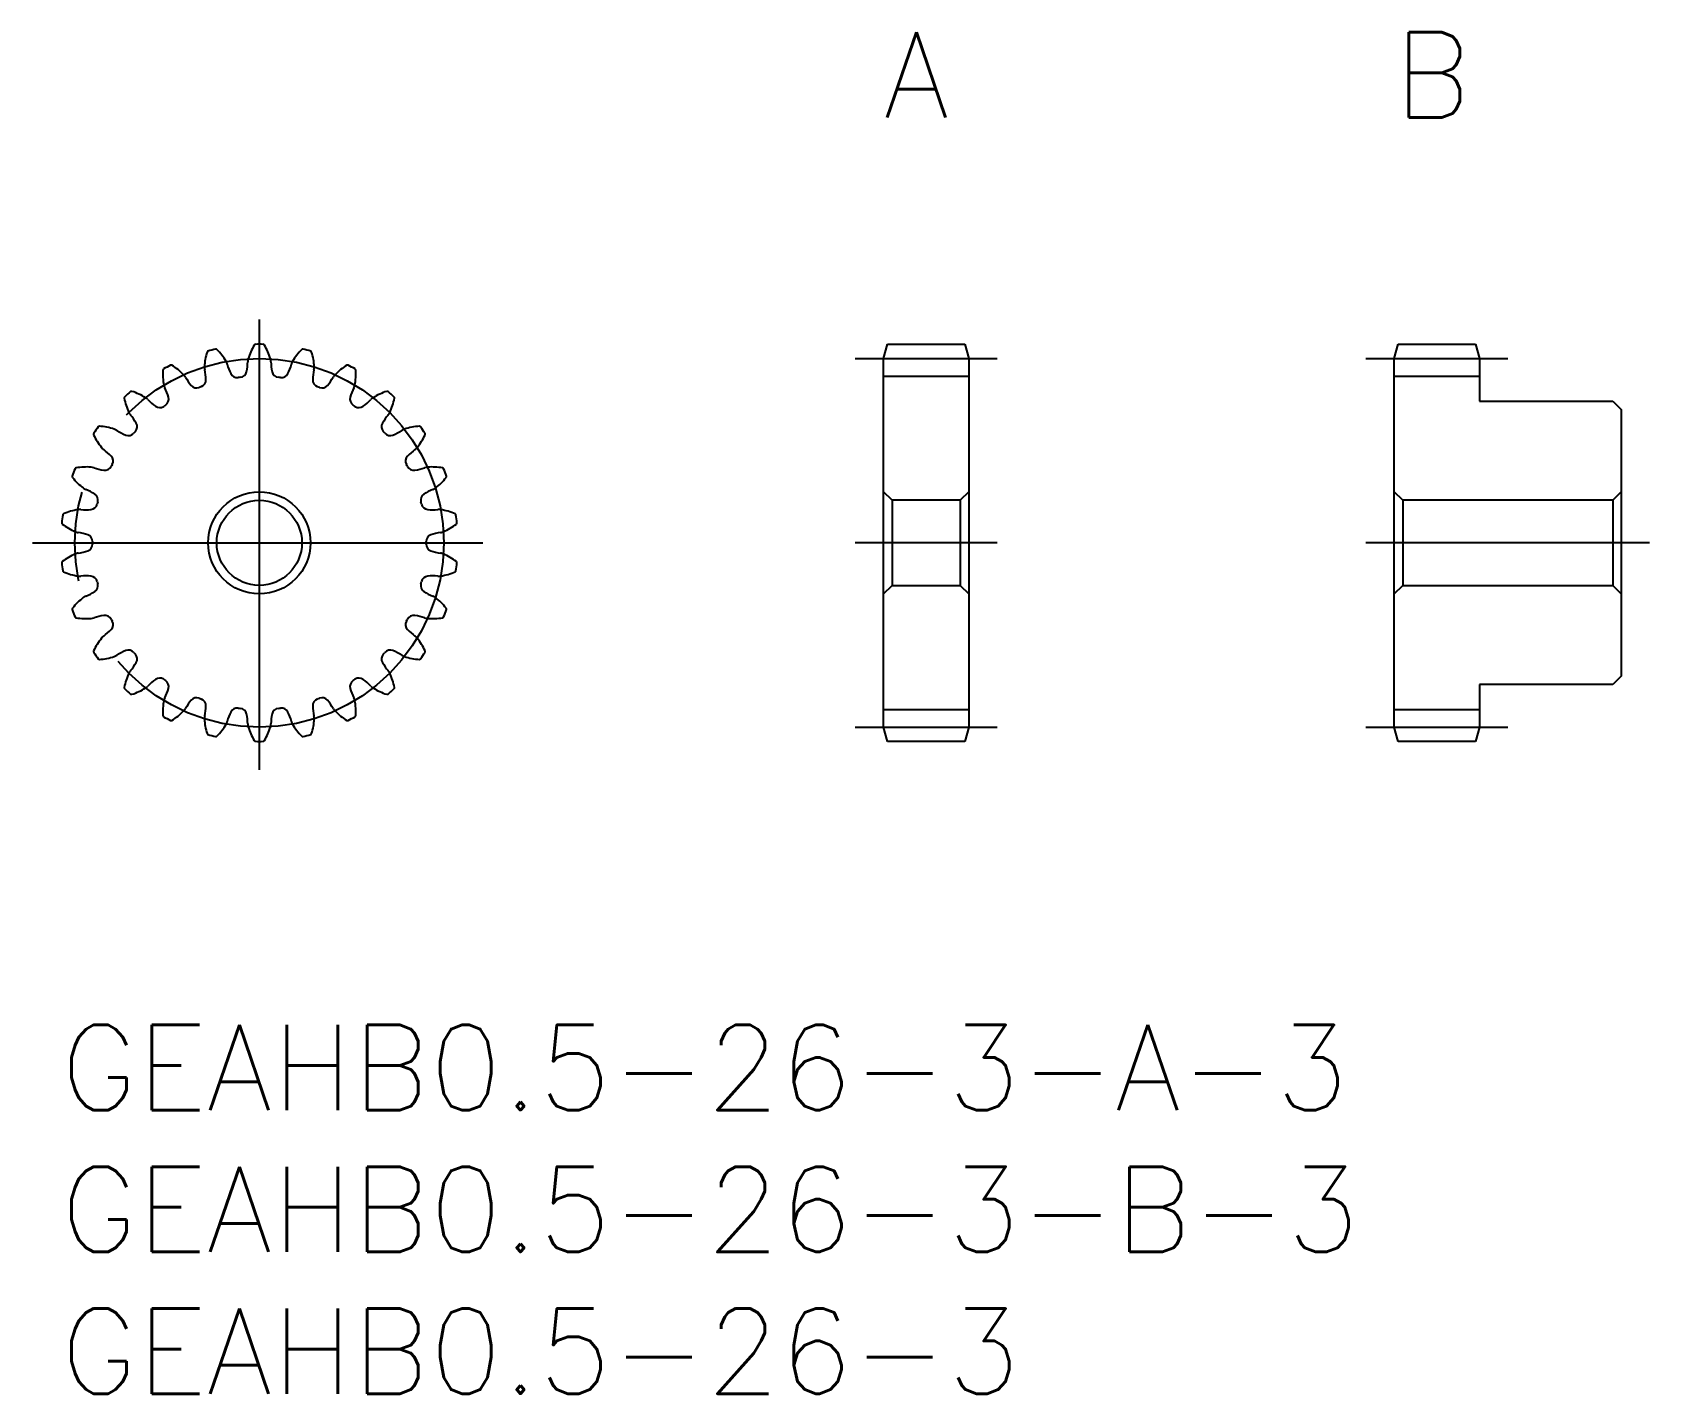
# Model space of a CAD drawing. Extents: x -1 to 56, y -13 to 35.
import ezdxf

# ---------------------------------------------------------------- set-up
doc = ezdxf.new("R2010")
doc.units = 0
doc.header["$LTSCALE"] = 0.5
doc.linetypes.add('CENTER', pattern=[50.8, 31.75, -6.35, 6.35, -6.35])
for name, color, linetype in [('MSM_CENTER', 1, 'CENTER'), ('MSM_CONTINUOUS', 7, 'CONTINUOUS'), ('MSM_PART_NUMBER', 7, 'CONTINUOUS')]:
    doc.layers.add(name, color=color, linetype=linetype)
doc.styles.get("Standard").update_dxf_attribs({"font": 'txt.shx', "height": 1, "bigfont": 'bigfont.shx'})

# ---------------------------------------------------------------- blocks, each defined once
blk = doc.blocks.new('*U2')
at = {"layer": 'MSM_PART_NUMBER'}
blk.add_text('GEAHB0.5-26-3-A-3', height=3, dxfattribs=at).set_placement((0, -3))
blk = doc.blocks.new('*U3')
at = {"layer": 'MSM_PART_NUMBER'}
blk.add_text('GEAHB0.5-26-3-B-3', height=3, dxfattribs=at).set_placement((0, -8))
blk = doc.blocks.new('*U5')
at = {"layer": 'MSM_PART_NUMBER'}
blk.add_text('GEAHB0.5-26-3', height=3, dxfattribs=at).set_placement((0, -13))
blk = doc.blocks.new('*U6')
at = {"layer": 'MSM_PART_NUMBER'}
blk.add_text('A', height=3, dxfattribs=at).set_placement((29, 32))
blk = doc.blocks.new('*U7')
at = {"layer": 'MSM_PART_NUMBER'}
blk.add_text('B', height=3, dxfattribs=at).set_placement((47, 32))

msp = doc.modelspace()

# ---------------------------------------------------------------- linework, layer by layer
at = {"layer": 'MSM_CENTER'}
for p, q in [((7, 9), (7, 25)), ((28, 23.5), (33, 23.5)), ((46, 23.5), (51, 23.5)), ((-1, 17), (15, 17)), ((33, 17), (28, 17)), ((56, 17), (46, 17)), ((28, 10.5), (33, 10.5)), ((46, 10.5), (51, 10.5))]:
    msp.add_line(p, q, dxfattribs=at)
msp.add_circle((7, 17), 6.5, dxfattribs=at)
at = {"layer": 'MSM_CONTINUOUS'}
for p, q in [((29, 23.5), (29.134, 24)), ((29.134, 24), (31.866, 24)), ((31.866, 24), (32, 23.5)), ((47, 23.5), (47.134, 24)), ((47.134, 24), (49.866, 24)), ((49.866, 24), (50, 23.5)), ((29, 10.5), (29, 23.5)), ((32, 23.5), (32, 10.5)), ((47, 10.5), (47, 23.5)), ((50, 23.5), (50, 22)), ((29, 22.875), (32, 22.875)), ((47, 22.875), (50, 22.875)), ((50, 22), (54.7, 22)), ((54.7, 22), (55, 21.7)), ((55, 21.7), (55, 12.3)), ((29.3, 18.5), (29, 18.8)), ((29.3, 18.5), (29.3, 15.5)), ((31.7, 18.5), (29.3, 18.5)), ((32, 18.8), (31.7, 18.5)), ((31.7, 18.5), (31.7, 15.5)), ((47.3, 18.5), (47, 18.8)), ((47.3, 18.5), (47.3, 15.5)), ((54.7, 18.5), (47.3, 18.5)), ((55, 18.8), (54.7, 18.5)), ((54.7, 18.5), (54.7, 15.5)), ((29, 15.2), (29.3, 15.5)), ((29.3, 15.5), (31.7, 15.5)), ((31.7, 15.5), (32, 15.2)), ((47, 15.2), (47.3, 15.5)), ((47.3, 15.5), (54.7, 15.5)), ((54.7, 15.5), (55, 15.2)), ((54.7, 12), (50, 12)), ((50, 12), (50, 10.5)), ((55, 12.3), (54.7, 12)), ((29, 11.125), (32, 11.125)), ((47, 11.125), (50, 11.125)), ((29.134, 10), (29, 10.5)), ((32, 10.5), (31.866, 10)), ((47.134, 10), (47, 10.5)), ((50, 10.5), (49.866, 10)), ((31.866, 10), (29.134, 10)), ((49.866, 10), (47.134, 10))]:
    msp.add_line(p, q, dxfattribs=at)
for radius in [1.8, 1.5]:
    msp.add_circle((7, 17), radius, dxfattribs=at)
for centre, radius, start, end in [((8.685, 22.871), 2.167, 149.4066, 163.4615), ((6.863, 23.949), 0.05, 91.1333, 149.4066), ((7, 17), 7, 88.8667, 91.1333), ((7.137, 23.949), 0.05, 30.5934, 88.8667), ((5.315, 22.871), 2.167, 16.5385, 30.5934), ((7.231, 23.104), 2.167, 163.2528, 177.3077), ((5.204, 23.714), 0.05, 104.9794, 163.2528), ((7, 17), 7, 102.7129, 104.9794), ((5.471, 23.78), 0.05, 44.4395, 102.7129), ((3.959, 22.298), 2.167, 30.3846, 44.4395), ((5.475, 23.186), 0.409, 15.4433, 30.3846), ((4.592, 23.442), 2, 348.2472, 358.313), ((7, 23.372), 0.409, 163.4615, 178.4028), ((7, 23.372), 0.409, 1.5972, 16.5385), ((9.408, 23.442), 2, 181.687, 191.7528), ((8.525, 23.186), 0.409, 149.6154, 164.5567), ((10.041, 22.298), 2.167, 135.5605, 149.6154), ((8.529, 23.78), 0.05, 77.2871, 135.5605), ((7, 17), 7, 75.0206, 77.2871), ((8.796, 23.714), 0.05, 16.7472, 75.0206), ((6.769, 23.104), 2.167, 2.6923, 16.7472), ((5.763, 22.982), 2.167, 177.0989, 191.1538), ((3.649, 23.089), 0.05, 118.8256, 177.0989), ((7, 17), 7, 116.559, 118.8256), ((3.893, 23.217), 0.05, 58.2857, 116.559), ((2.78, 21.416), 2.167, 44.2308, 58.2857), ((4.039, 22.642), 0.409, 29.2895, 44.2308), ((6.139, 23.823), 2, 209.3793, 219.4451), ((5.475, 23.186), 0.409, 177.3077, 192.249), ((3.12, 22.678), 2, 2.0933, 12.1592), ((7.797, 23.831), 2, 195.5331, 205.599), ((6.219, 23.075), 0.25, 205.599, 277.3302), ((7, 17), 5.875, 96.5159, 97.3302), ((6.305, 23.085), 0.25, 276.5159, 348.2472), ((7.695, 23.085), 0.25, 191.7528, 263.4841), ((7, 17), 5.875, 82.6698, 83.4841), ((7.781, 23.075), 0.25, 262.6698, 334.401), ((6.203, 23.831), 2, 334.401, 344.4669), ((10.88, 22.678), 2, 167.8408, 177.9067), ((8.525, 23.186), 0.409, 347.751, 2.6923), ((7.861, 23.823), 2, 320.5549, 330.6207), ((9.961, 22.642), 0.409, 135.7692, 150.7105), ((11.22, 21.416), 2.167, 121.7143, 135.7692), ((10.107, 23.217), 0.05, 63.441, 121.7143), ((7, 17), 7, 61.1744, 63.441), ((8.237, 22.982), 2.167, 348.8462, 2.9011), ((10.351, 23.089), 0.05, 2.9011, 61.1744), ((7, 17), 7, 130.4052, 132.6718), ((2.495, 22.292), 0.05, 72.1318, 130.4052), ((1.846, 20.278), 2.167, 58.0769, 72.1318), ((4.039, 22.642), 0.409, 191.1538, 206.0952), ((1.874, 21.585), 2, 15.9395, 26.0053), ((4.787, 22.711), 0.25, 219.4451, 291.1764), ((7, 17), 5.875, 110.3621, 111.1764), ((4.869, 22.742), 0.25, 290.3621, 2.0933), ((9.131, 22.742), 0.25, 177.9067, 249.6379), ((7, 17), 5.875, 68.8236, 69.6379), ((9.213, 22.711), 0.25, 248.8236, 320.5549), ((12.126, 21.585), 2, 153.9947, 164.0605), ((9.961, 22.642), 0.409, 333.9048, 348.8462), ((12.154, 20.278), 2.167, 107.8682, 121.9231), ((11.505, 22.292), 0.05, 49.5948, 107.8682), ((7, 17), 7, 47.3282, 49.5948), ((2.289, 22.11), 0.05, 132.6718, 190.9451), ((4.367, 22.512), 2.167, 190.9451, 205), ((2.775, 21.769), 0.409, 43.1356, 58.0769), ((4.531, 23.419), 2, 223.2255, 233.2913), ((3.485, 22.016), 0.25, 233.2913, 305.0226), ((7, 17), 5.875, 124.2082, 125.0226), ((3.557, 22.065), 0.25, 304.2082, 15.9395), ((10.443, 22.065), 0.25, 164.0605, 235.7918), ((7, 17), 5.875, 54.9774, 55.7918), ((10.515, 22.016), 0.25, 234.9774, 306.7087), ((9.469, 23.419), 2, 306.7087, 316.7745), ((11.225, 21.769), 0.409, 121.9231, 136.8644), ((9.633, 22.512), 2.167, 335, 349.0549), ((11.711, 22.11), 0.05, 349.0549, 47.3282), ((1.359, 21.06), 0.05, 85.978, 144.2513), ((1.211, 18.949), 2.167, 71.9231, 85.978), ((2.775, 21.769), 0.409, 205, 219.9413), ((0.926, 20.225), 2, 29.7857, 39.8515), ((2.444, 21.094), 0.25, 318.0544, 29.7857), ((11.556, 21.094), 0.25, 150.2143, 221.9456), ((13.074, 20.225), 2, 140.1485, 150.2143), ((11.225, 21.769), 0.409, 320.0587, 335), ((12.789, 18.949), 2.167, 94.022, 108.0769), ((12.641, 21.06), 0.05, 35.7487, 94.022), ((1.203, 20.834), 0.05, 146.5179, 204.7912), ((3.125, 21.722), 2.167, 204.7912, 218.8462), ((7, 17), 7, 144.2513, 146.5179), ((1.756, 20.619), 0.409, 56.9818, 71.9231), ((3.067, 22.641), 2, 237.0716, 247.1374), ((2.387, 21.029), 0.25, 247.1374, 318.8687), ((7, 17), 5.875, 138.0544, 138.8687), ((7, 17), 5.875, 41.1313, 41.9456), ((11.613, 21.029), 0.25, 221.1313, 292.8626), ((10.933, 22.641), 2, 292.8626, 302.9284), ((12.244, 20.619), 0.409, 108.0769, 123.0182), ((10.875, 21.722), 2.167, 321.1538, 335.2088), ((7, 17), 7, 33.4821, 35.7487), ((12.797, 20.834), 0.05, 335.2088, 33.4821), ((1.756, 20.619), 0.409, 218.8461, 233.7875), ((0.33, 18.677), 2, 43.6318, 53.6976), ((1.597, 19.885), 0.25, 331.9005, 43.6318), ((12.403, 19.885), 0.25, 136.3682, 208.0995), ((13.67, 18.677), 2, 126.3024, 136.3682), ((12.244, 20.619), 0.409, 306.2125, 321.1538), ((7, 17), 7, 158.0975, 160.3641), ((0.552, 19.593), 0.05, 99.8241, 158.0975), ((0.913, 17.507), 2.167, 85.7692, 99.8241), ((1.042, 19.259), 0.409, 70.8279, 85.7692), ((1.831, 21.536), 2, 250.9178, 260.9836), ((1.556, 19.808), 0.25, 260.9836, 332.7149), ((7, 17), 5.875, 151.9005, 152.7149), ((7, 17), 5.875, 27.2851, 28.0995), ((12.444, 19.808), 0.25, 207.2852, 279.0164), ((12.169, 21.536), 2, 279.0164, 289.0822), ((12.958, 19.259), 0.409, 94.2308, 109.1721), ((13.087, 17.507), 2.167, 80.1759, 94.2308), ((13.448, 19.593), 0.05, 21.9025, 80.1759), ((7, 17), 7, 19.6359, 21.9025), ((0.454, 19.335), 0.05, 160.3641, 218.6374), ((2.108, 20.657), 2.167, 218.6374, 232.6923), ((1.042, 19.259), 0.409, 232.6923, 247.6336), ((0.123, 17.032), 2, 57.478, 67.5438), ((13.877, 17.032), 2, 112.4562, 122.522), ((12.958, 19.259), 0.409, 292.3664, 307.3077), ((11.892, 20.657), 2.167, 307.3077, 321.3626), ((13.546, 19.335), 0.05, 321.3626, 19.6359), ((1.043, 18.424), 0.25, 274.8297, 346.561), ((1.064, 18.508), 0.25, 345.7467, 57.478), ((7, 17), 5.875, 165.7467, 166.561), ((12.936, 18.508), 0.25, 122.522, 194.2533), ((7, 17), 5.875, 13.439, 14.2533), ((12.957, 18.424), 0.25, 193.439, 265.1703), ((0.085, 17.701), 0.05, 174.2102, 232.4835), ((7, 17), 7, 171.9436, 174.2102), ((0.119, 17.974), 0.05, 113.6703, 171.9436), ((0.968, 16.035), 2.167, 99.6154, 113.6703), ((0.675, 17.768), 0.409, 84.6741, 99.6154), ((0.895, 20.167), 2, 264.7639, 274.8297), ((13.105, 20.167), 2, 265.1703, 275.2361), ((13.325, 17.768), 0.409, 80.3846, 95.3259), ((13.032, 16.035), 2.167, 66.3297, 80.3846), ((13.881, 17.974), 0.05, 8.0564, 66.3297), ((7, 17), 7, 5.7898, 8.0564), ((13.915, 17.701), 0.05, 307.5165, 5.7898), ((1.374, 19.38), 2.167, 232.4835, 246.5385), ((0.675, 17.768), 0.409, 246.5385, 261.4798), ((0.315, 15.386), 2, 71.3241, 81.3899), ((0.875, 17.044), 0.25, 359.5928, 71.3241), ((13.125, 17.044), 0.25, 108.6759, 180.4072), ((13.685, 15.386), 2, 98.6101, 108.6759), ((13.325, 17.768), 0.409, 278.5202, 293.4615), ((12.626, 19.38), 2.167, 293.4615, 307.5165), ((1.374, 14.62), 2.167, 113.4615, 127.5165), ((0.675, 16.232), 0.409, 98.5202, 113.4615), ((0.315, 18.614), 2, 278.6101, 288.6759), ((0.875, 16.956), 0.25, 288.6759, 0.4072), ((7, 17), 5.875, 179.5928, 180.4072), ((7, 17), 5.875, 359.5928, 0.4072), ((13.125, 16.956), 0.25, 179.5929, 251.3241), ((13.685, 18.614), 2, 251.3241, 261.3899), ((13.325, 16.232), 0.409, 66.5385, 81.4798), ((12.626, 14.62), 2.167, 52.4835, 66.5385), ((0.085, 16.299), 0.05, 127.5165, 185.7898), ((7, 17), 7, 185.7898, 188.0564), ((0.119, 16.026), 0.05, 188.0564, 246.3297), ((0.968, 17.965), 2.167, 246.3297, 260.3846), ((13.032, 17.965), 2.167, 279.6154, 293.6703), ((13.881, 16.026), 0.05, 293.6703, 351.9436), ((7, 17), 7, 351.9436, 354.2102), ((13.915, 16.299), 0.05, 354.2102, 52.4835), ((0.675, 16.232), 0.409, 260.3846, 275.3259), ((0.895, 13.833), 2, 85.1703, 95.2361), ((1.043, 15.576), 0.25, 13.439, 85.1703), ((1.064, 15.492), 0.25, 302.522, 14.2533), ((7, 17), 5.875, 193.439, 194.2533), ((12.936, 15.492), 0.25, 165.7467, 237.478), ((7, 17), 5.875, 345.7467, 346.561), ((12.957, 15.576), 0.25, 94.8297, 166.561), ((13.105, 13.833), 2, 84.7639, 94.8297), ((13.325, 16.232), 0.409, 264.6741, 279.6154), ((2.108, 13.343), 2.167, 127.3077, 141.3626), ((1.042, 14.741), 0.409, 112.3664, 127.3077), ((0.123, 16.968), 2, 292.4562, 302.522), ((13.877, 16.968), 2, 237.478, 247.5438), ((12.958, 14.741), 0.409, 52.6923, 67.6336), ((11.892, 13.343), 2.167, 38.6374, 52.6923), ((0.454, 14.665), 0.05, 141.3626, 199.6359), ((7, 17), 7, 199.6359, 201.9025), ((0.552, 14.407), 0.05, 201.9025, 260.1759), ((0.913, 16.493), 2.167, 260.1759, 274.2308), ((1.042, 14.741), 0.409, 274.2308, 289.1721), ((1.831, 12.464), 2, 99.0164, 109.0822), ((1.556, 14.192), 0.25, 27.2851, 99.0164), ((7, 17), 5.875, 207.2851, 208.0995), ((7, 17), 5.875, 331.9005, 332.7149), ((12.444, 14.192), 0.25, 80.9836, 152.7149), ((12.169, 12.464), 2, 70.9178, 80.9836), ((12.958, 14.741), 0.409, 250.8279, 265.7692), ((13.087, 16.493), 2.167, 265.7692, 279.8241), ((13.448, 14.407), 0.05, 279.8241, 338.0975), ((7, 17), 7, 338.0975, 340.3641), ((13.546, 14.665), 0.05, 340.3641, 38.6374), ((1.756, 13.381), 0.409, 126.2125, 141.1538), ((0.33, 15.323), 2, 306.3024, 316.3682), ((1.597, 14.115), 0.25, 316.3682, 28.0995), ((12.403, 14.115), 0.25, 151.9005, 223.6318), ((13.67, 15.323), 2, 223.6318, 233.6976), ((12.244, 13.381), 0.409, 38.8461, 53.7875), ((1.203, 13.166), 0.05, 155.2088, 213.4821), ((3.125, 12.278), 2.167, 141.1538, 155.2088), ((7, 17), 7, 213.4821, 215.7487), ((3.067, 11.359), 2, 112.8626, 122.9284), ((2.387, 12.971), 0.25, 41.1313, 112.8626), ((7, 17), 5.875, 221.1313, 221.9456), ((7, 17), 5.875, 318.0544, 318.8687), ((11.613, 12.971), 0.25, 67.1374, 138.8687), ((10.933, 11.359), 2, 57.0716, 67.1374), ((10.875, 12.278), 2.167, 24.7912, 38.8462), ((7, 17), 7, 324.2513, 326.5179), ((12.797, 13.166), 0.05, 326.5179, 24.7912), ((1.359, 12.94), 0.05, 215.7487, 274.022), ((1.211, 15.051), 2.167, 274.022, 288.0769), ((1.756, 13.381), 0.409, 288.0769, 303.0182), ((0.926, 13.775), 2, 320.1485, 330.2143), ((2.444, 12.906), 0.25, 330.2143, 41.9456), ((11.556, 12.906), 0.25, 138.0544, 209.7857), ((13.074, 13.775), 2, 209.7857, 219.8515), ((12.244, 13.381), 0.409, 236.9818, 251.9231), ((12.789, 15.051), 2.167, 251.9231, 265.978), ((12.641, 12.94), 0.05, 265.978, 324.2513), ((4.367, 11.488), 2.167, 155, 169.0549), ((2.775, 12.231), 0.409, 140.0587, 155), ((4.531, 10.581), 2, 126.7087, 136.7745), ((3.485, 11.984), 0.25, 54.9774, 126.7087), ((7, 17), 5.875, 234.9774, 235.7918), ((3.557, 11.935), 0.25, 344.0605, 55.7918), ((10.443, 11.935), 0.25, 124.2082, 195.9395), ((7, 17), 5.875, 304.2082, 305.0226), ((10.515, 11.984), 0.25, 53.2913, 125.0226), ((9.469, 10.581), 2, 43.2255, 53.2913), ((11.225, 12.231), 0.409, 25, 39.9413), ((9.633, 11.488), 2.167, 10.9451, 25), ((2.289, 11.89), 0.05, 169.0549, 227.3282), ((7, 17), 7, 227.3282, 229.5948), ((2.495, 11.708), 0.05, 229.5948, 287.8682), ((1.846, 13.722), 2.167, 287.8682, 301.9231), ((2.775, 12.231), 0.409, 301.9231, 316.8644), ((5.763, 11.018), 2.167, 168.8462, 182.9011), ((4.039, 11.358), 0.409, 153.9048, 168.8462), ((1.874, 12.415), 2, 333.9947, 344.0605), ((6.139, 10.177), 2, 140.5549, 150.6207), ((4.787, 11.289), 0.25, 68.8236, 140.5549), ((7, 17), 5.875, 248.8236, 249.6379), ((4.869, 11.258), 0.25, 357.9067, 69.6379), ((9.131, 11.258), 0.25, 110.3621, 182.0933), ((7, 17), 5.875, 290.3621, 291.1764), ((9.213, 11.289), 0.25, 39.4451, 111.1764), ((7.861, 10.177), 2, 29.3793, 39.4451), ((12.126, 12.415), 2, 195.9395, 206.0053), ((9.961, 11.358), 0.409, 11.1538, 26.0952), ((8.237, 11.018), 2.167, 357.0989, 11.1538), ((11.225, 12.231), 0.409, 223.1356, 238.0769), ((12.154, 13.722), 2.167, 238.0769, 252.1318), ((11.505, 11.708), 0.05, 252.1318, 310.4052), ((7, 17), 7, 310.4052, 312.6718), ((11.711, 11.89), 0.05, 312.6718, 10.9451), ((3.649, 10.911), 0.05, 182.9011, 241.1744), ((7, 17), 7, 241.1744, 243.441), ((2.78, 12.584), 2.167, 301.7143, 315.7692), ((4.039, 11.358), 0.409, 315.7692, 330.7105), ((5.475, 10.814), 0.409, 167.751, 182.6923), ((3.12, 11.322), 2, 347.8408, 357.9067), ((7.797, 10.169), 2, 154.401, 164.4669), ((6.219, 10.925), 0.25, 82.6698, 154.401), ((7, 17), 5.875, 262.6698, 263.4841), ((6.305, 10.915), 0.25, 11.7528, 83.4841), ((4.592, 10.558), 2, 1.687, 11.7528), ((9.408, 10.558), 2, 168.2472, 178.313), ((7.695, 10.915), 0.25, 96.5159, 168.2472), ((7, 17), 5.875, 276.5159, 277.3302), ((7.781, 10.925), 0.25, 25.599, 97.3302), ((6.203, 10.169), 2, 15.5331, 25.599), ((10.88, 11.322), 2, 182.0933, 192.1592), ((8.525, 10.814), 0.409, 357.3077, 12.249), ((9.961, 11.358), 0.409, 209.2895, 224.2308), ((11.22, 12.584), 2.167, 224.2308, 238.2857), ((7, 17), 7, 296.559, 298.8256), ((10.351, 10.911), 0.05, 298.8256, 357.0989), ((3.893, 10.783), 0.05, 243.441, 301.7143), ((7.231, 10.896), 2.167, 182.6923, 196.7472), ((5.204, 10.286), 0.05, 196.7472, 255.0206), ((3.959, 11.702), 2.167, 315.5605, 329.6154), ((5.475, 10.814), 0.409, 329.6154, 344.5567), ((7, 10.628), 0.409, 181.5972, 196.5385), ((8.685, 11.129), 2.167, 196.5385, 210.5934), ((5.315, 11.129), 2.167, 329.4066, 343.4615), ((7, 10.628), 0.409, 343.4615, 358.4028), ((8.525, 10.814), 0.409, 195.4433, 210.3846), ((10.041, 11.702), 2.167, 210.3846, 224.4395), ((8.796, 10.286), 0.05, 284.9794, 343.2528), ((6.769, 10.896), 2.167, 343.2528, 357.3077), ((10.107, 10.783), 0.05, 238.2857, 296.559), ((7, 17), 7, 255.0206, 257.2871), ((5.471, 10.22), 0.05, 257.2871, 315.5605), ((6.863, 10.051), 0.05, 210.5934, 268.8667), ((7, 17), 7, 268.8667, 271.1333), ((7.137, 10.051), 0.05, 271.1333, 329.4066), ((8.529, 10.22), 0.05, 224.4395, 282.7129), ((7, 17), 7, 282.7129, 284.9794)]:
    msp.add_arc(centre, radius, start, end, dxfattribs=at)

# ---------------------------------------------------------------- block references
for name in ['*U6', '*U7', '*U2', '*U3', '*U5']:
    msp.add_blockref(name, (0, 0), dxfattribs=at)

doc.saveas('drawing.dxf')
